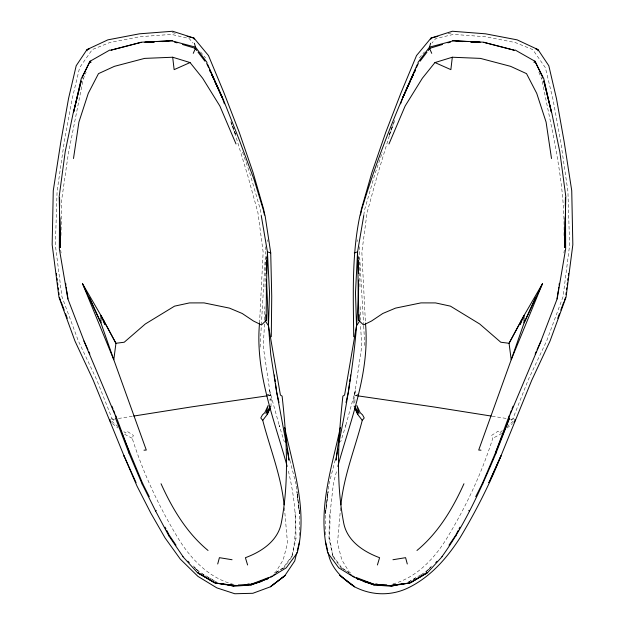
<?xml version="1.0" encoding="UTF-8"?>
<svg xmlns="http://www.w3.org/2000/svg" width="625" height="625" viewBox="0 0 625 625"><rect width="100%" height="100%" fill="white"/><g stroke="black" fill="none" stroke-linecap="round" stroke-linejoin="round"><path stroke-width="0.47" stroke-dasharray="3.12 2.34" d="M299.641 535.539L299.672 514.375L297.172 493.617M264.633 319.953L264.836 306.648M341.773 568.789L333.008 556.695L329 538.352L329.461 512.711L330.148 512.539L333.438 483.195L336.617 471.07M60.969 235.547L61.711 199.672L68.305 153.758L83.227 79.125L86.133 72.164M333.008 556.695L329.625 538.117L330.148 512.539M264.992 287L265.617 261.875M270.977 406.633L271.18 399.922L269.5 390.094L279.586 426.773L279.172 425.406L284.344 441.906M259.539 323.133L263.148 252.102L257.938 212.734L247.953 176.367L235.742 135.992L230.234 120.375M354.828 402.664L355.023 399.086L353.82 399.922L354.023 406.633M260.109 347.125L261.305 326.016M261.359 325.055L265.625 251.57M264.539 324.023L263.227 346.297L270.461 395.602L267.359 395.82M340.594 507.703L337.492 543.086L341.789 559.844L348.984 571.656L350.469 572.891M328.742 486.086L327.945 492.68M327.828 493.617L325.328 514.375L325.359 535.539M359.258 249.625L359.641 246.742M363.82 215.031L364.461 210.234L374.945 173.953L382.461 152.086M357.062 241.703L357.312 239.805M353.82 399.922L361.773 346.297L360.461 324.023M563.906 252.938L564.336 250.094M357.641 395.82L355.531 395.867L358.492 393.82L355.531 395.867L354.539 395.602L355.5 390.094L345.414 426.773L345.828 425.406L340.656 441.906M283.227 568.789L291.992 556.695L291.891 555.984C298.5 528.164 294.93 498.586 288.383 471.07M266 259.102L266.352 257.297M291.992 556.695L296 538.352L295.539 512.711L294.852 512.539M266.016 259.297L266.758 256.07M328.945 484.18L335.156 460.266M233.57 584.391C207.461 577.758 188.602 556.609 175.617 534.039C157.633 503.859 142.82 471.812 132.219 438.305L133.367 435.383L126.898 431.164L125.586 433.078L122.672 430.57M502.328 430.57L499.414 433.078L498.102 431.164L491.633 435.383L492.781 438.305C482.18 471.812 467.367 503.859 449.383 534.039C436.398 556.609 417.539 577.758 391.43 584.391M394.766 120.375L389.258 135.992L377.047 176.367L367.062 212.734L361.852 252.102L365.461 323.133M389.188 135.109L392.484 126.031M392.812 125.125L394.133 121.492M389.18 135.125L392.438 126.148M506.687 426.828L513.133 421.352L511.133 420.469L512.984 418.445L528.328 379.688L546.711 340.797L563.07 296.648L569.625 245.109L567.922 191.445L560.805 142.273L553.086 99.859L545.359 67.633L532.734 49.57L515.172 42.508L485.148 36.719L453.508 34.391L435.789 38.555L432.008 43.023M564.031 235.547C565.289 182.531 551.914 130.781 541.773 79.125L542.32 77.844M275.852 572.789L283.109 568L291.891 555.984M419.406 57.906L424.445 51.953M425.477 572.094L431.703 565.945M501.633 433.039L500.289 434.32L492.781 438.305M426.133 571.758L428.891 569.133M274.531 572.891L276.016 571.656L283.211 559.844L287.508 543.086L284.406 507.703M507.031 428.008L512.609 423.617M110.75 419.305L112.016 418.445L96.672 379.688L78.289 340.797L61.93 296.648L55.375 245.109L57.078 191.445L64.195 142.273L71.914 99.859L79.641 67.633L92.266 49.57L109.828 42.508L139.852 36.719L171.492 34.391L189.211 38.555L192.992 43.023M276.109 572.5L283.109 568M408.469 582.039L423.859 573.039M408.469 582.156L417.359 577.055M420.594 575.195L423.023 573.805M329 538.352L329.625 538.117M448.086 33.742L452.719 32.562M354.539 395.602L355.609 395.352M112.016 418.445L112.695 419.398L114.617 419.094M118.445 418.492L132.812 416.211M247.672 583.547L249.539 583.32M375.461 583.32L377.328 583.547M492.188 416.211L506.555 418.492M510.383 419.094L512.305 419.398M269.391 395.352L269.469 395.867L266.508 393.82L270.461 395.602M172.281 32.562L176.914 33.742M295.375 538.117L296 538.352M132.219 438.305L124.711 434.32L123.367 433.039M201.977 573.805L204.406 575.195M207.641 577.055L216.531 582.156M201.141 573.039L216.531 582.039M333.109 555.984L341.891 568L348.891 572.5M341.891 568L349.148 572.789M512.984 418.445L514.25 419.305M271.18 399.922L269.977 399.086L270.172 402.664M112.391 423.617L117.969 428.008M118.312 426.828L111.867 421.352L113.867 420.469L112.695 419.398M196.109 569.133L198.867 571.758M193.297 565.945L199.523 572.094M200.555 51.953L205.594 57.906M82.68 77.844L83.227 79.125M538.867 72.164L541.773 79.125M230.867 121.492L232.188 125.125M232.516 126.031L235.812 135.109M232.562 126.148L235.82 135.125M242.539 152.086L250.055 173.953L260.539 210.234L261.18 215.031M289.844 460.266L296.055 484.18M358.242 256.07L358.984 259.297M358.648 257.297L359 259.102M60.664 250.094L61.094 252.938M267.688 239.805L267.938 241.703M265.359 246.742L265.742 249.625M296.258 486.086L297.055 492.68M359.375 251.57L363.641 325.055M363.695 326.016L364.891 347.125M359.383 261.875L360.008 287M360.164 306.648L360.367 319.953M328.039 491.812L325.414 513.766L328.055 491.812M430.555 567.562L428.516 569.664L430.539 567.578M196.484 569.664L194.445 567.562L196.492 569.672M299.586 513.766L296.961 491.812L299.586 513.766"/><path stroke-width="0.94" d="M144 450.188L146.297 450.055L113.797 359.758L82.555 283.734L101.039 315.648L115.938 343.281L124.219 342.234L145.305 323.992L174.555 306.148L189.469 302.914L204.039 302.891L229.43 308.109L242.203 313.477L253.469 321.016L261.453 324.953L266.164 320.5L266.445 283.242M271.289 336.766L271.734 296.273L270.719 252.898L265.102 215.648L254.086 179.578L239.375 140.18L223.141 99.133L207.492 64.125M266.562 273.539L266.719 259.953M565.125 217.711L564.656 247.539L565.797 196.477L559.82 151.875L551.961 113.734L543.797 80.945L551.32 111.883L543.758 78.617L534.773 61.164L515.188 50.023M565.305 206.164L565.445 197.508L565.648 248.867L557.148 298.961M101.039 315.648L100.898 322.891L113.797 359.758L115.938 343.281L101.039 315.648L104.727 324.367L103.633 320.375M417.508 64.125C395.227 113.359 374.953 163.695 359.898 215.648C351.562 255.5 353.336 296.312 353.711 336.766M266.367 290.031L267.43 251.883L261.234 215.477M285.992 442.352L276.68 392.281L270.773 354.656L268.484 325.797L269.516 292.844L267.43 251.883L270.719 252.898M339.008 442.352C349.953 388.859 358.312 334.836 358.461 280.102M259.539 323.133C254.961 372.57 274.344 419.602 287.164 466.406M481 450.188L478.703 450.055L511.203 359.758L542.445 283.734L523.961 315.648L509.062 343.281L500.781 342.234L479.695 323.992L450.445 306.148L435.531 302.914L420.961 302.891L395.57 308.109L382.797 313.477L371.531 321.016L363.547 324.953L358.836 320.5L359.078 314.766M340.922 504.852C343.844 475.828 354.984 448.438 362.258 420.344L364.227 417.992L362.562 414.883L360.203 412.688L356.875 405.523L359 413.602L354.625 406.234L357.797 414.516L362.258 420.344M551.508 158.531L546.086 122.062L536.742 93.375L526.523 73.641L510.609 66.344L480.391 58.391L452.312 57.234L450.867 69.633L434.945 62.562L422.344 78.25L405.148 105.992L388.984 143.953M565.93 294.516L566.172 292.609M566.539 289.742L566.789 287.828M567.156 284.961L567.398 283.047M567.773 280.18L568.016 278.266M568.383 275.398L568.633 273.484M397.625 584.742L391.297 586.242L373.891 584.984L373.984 584.297L357.289 577.906M360.586 215.07L361.336 209.359L371.906 172.602L385.688 132.516L401.078 92.688L416.531 55.555L431.023 38.078L452.359 31.25L485.562 33.82L517.148 39.859L538.023 49.609L548.812 65.75L556.453 98.492L564.094 141.391L571.734 190.641L572.836 244.703L566.031 297.273L550.062 340.977L531.688 380.406L501.023 455.75L488.945 482.617M349.461 383.633L348.32 392.281L346.008 402.492M349.719 381.719L350.094 378.836M350.352 376.914L350.602 374.992M339.969 430.75L335.938 460.234L337.875 448.938M391.297 586.242L391.367 585.734L396.117 584.703M73.492 158.531L78.914 122.062L88.258 93.375L98.477 73.641L114.391 66.344L144.609 58.391L172.688 57.234L190.055 62.562L202.656 78.25L219.852 105.992L236.016 143.953M558.203 290.906L556.922 299.445L540.969 340.961L537.094 349.719M558.492 289.008L558.773 287.109M559.062 285.211L559.344 283.312M363.766 215.477L357.57 251.883L355.484 292.844L356.516 325.797L344.586 395.094L342.891 396.102C338.25 438.062 335.719 480.609 343.57 522.344C346.758 540.742 363.273 551.656 379.594 557.703L377.406 564.977M430.781 39.219L431.023 38.078L437.898 36.336M537.773 50.75L538.023 49.609L535.5 48.789M340.328 427.57C331.617 468.445 316.961 511.18 327.812 553.016L338.758 567.836L354.148 577.227M296.82 552.547L294.719 560.977L284.688 575.93L270.383 586.75L285.242 575.375L270.508 586.773L252.859 593.289L234.805 593.75L216.82 587.867L197.961 576.398L180.312 559.125L165.078 537.938L150.789 513.055L136.945 485.969L123.977 455.75L93.312 380.406L74.938 340.977L58.969 297.273L52.164 244.703L53.266 190.641L60.906 141.391L68.547 98.492L76.188 65.75L86.977 49.609L107.852 39.859L139.438 33.82L172.641 31.25L193.977 38.078L208.469 55.555L223.922 92.688L239.312 132.516L253.094 172.602L263.664 209.359L264.414 215.07M297.289 550.68L299.633 541.312M337.836 466.406C350.656 419.602 370.039 372.57 365.461 323.133M217.711 563.992L219.406 557.672L232.055 559.734M521.367 320.375L520.273 324.367L523.961 315.648L524.102 322.891L511.203 359.758L509.062 343.281L523.961 315.648M195.336 48.625L193.266 53.344M430.641 43.227L429.469 47.148L417.984 62.438L418.32 63.5L416.289 67.766M400.594 103.836L402.867 97.406L410.367 80.844L402.867 97.406M508.078 418.719L495.391 453.023L482.258 483.742L475.727 496.648M268.594 577.57L268.227 578.555L251.109 584.984L233.703 586.242L227.375 584.742M557.719 318.305L559.422 313.758M560.789 310.117L563.852 301.93M564.539 300.117L565.562 297.383M262.742 420.344L267.203 414.516L270.375 406.234L266 413.602L268.125 405.523L264.797 412.688L262.438 414.883L260.773 417.992L262.742 420.344C270.016 448.438 281.156 475.828 284.078 504.852M495.984 453.203L509.531 418.047L495.391 453.023L495.984 453.203C480.875 489.031 464.836 525 441.961 556.648M196.82 50.562L195.086 48.273L195.531 47.148L194.359 43.227M508.406 417.82L509.492 415.141M510.211 413.359L511.297 410.687M512.016 408.898L513.102 406.227M541.078 340.984L508.469 418.375M535.156 354.094L536.32 351.469M488.914 482.688L490.086 480.078M490.867 478.344L501.023 455.75C489.695 484.273 475.703 511.633 459.922 537.938C446.805 558.328 430.328 577.141 408.18 587.867C391.094 596.188 371.266 595.594 354.492 586.773C342.305 578.766 330.523 567.609 328.18 552.547M403.102 97.008L407.891 86.398M408.688 84.625L413.477 74.016M414.273 72.242L415.477 69.594M535.664 297.219L524.102 322.891L542.445 283.734M411.156 79.094L415.5 69.508M411.188 79.148L413.562 73.93M414.359 72.195L415.148 70.453M82.398 77.203L89.898 61.234L90.133 62.602L90.227 61.164L109.812 50.023M267.203 414.516L270.133 408.383M463.953 483.742C452.672 508.719 438.344 532.812 416.961 550.469M455.969 534.742L458.18 530.547M459.062 528.867L459.945 527.188M514.008 422.516L515.273 420.211L514.883 419.734M356.516 325.797L359.883 320.688M449 545.18L455.531 535.578L456.187 535.781M533.93 62.289L534.773 61.164L535.211 62.555L535.102 61.234L542.602 77.203M420.062 61.219L427.016 52.086M428.18 50.562L429.914 48.273L442.523 44.477M110.117 419.734L109.727 420.211L110.992 422.516M183.039 556.648L168.812 535.781L155.633 511.102L156.234 510.414M442.344 556.406L427.258 573L410.547 582.516L427.227 572.586L410.406 582.953L391.641 585.344L409.711 582.992L391.688 585.875M435.773 562.562L437.148 561.25M266.375 579.641L268.602 577.797M272.172 575.984C259.453 583.406 243.5 587.266 228.883 584.703M273.75 574.953L275.328 573.93M270.852 577.227L286.242 567.836L297.188 553.016C308.039 511.18 293.383 468.445 284.672 427.57M190.055 62.562L174.133 69.633L172.688 57.234M267.711 577.906L251.016 584.297L251.109 584.984M89.5 48.789L86.977 49.609L87.227 50.75M168.812 535.781L169.469 535.578L176 545.18M354.281 252.898L357.57 251.883L358.836 320.5M434.945 62.562L452.312 57.234M447.922 42.852L450.625 42.031M261.945 581.367L250.875 584.719L238.305 584.977M142.742 483.742L115.469 418.047L129.016 453.203L142.109 483.938L142.742 483.742L149.273 496.648M129.016 453.203L129.609 453.023L116.922 418.719M392.945 559.734L405.594 557.672L407.289 563.992M133.773 416.055L191.25 406.938L267.359 395.82M144.75 42.203L154.336 41.695M157.211 41.539L171.594 40.773L195.531 47.148L207.016 62.438L206.68 63.5L208.711 67.766M140.992 42.211L172.352 40.742M146.68 42.188L154.375 41.891L145.727 42.18M163.023 41.555L168.789 41.328L162.062 41.578M386.695 584.977L374.125 584.719L363.055 581.367M462.937 41.578L456.203 41.328L461.977 41.555M479.273 42.18L470.625 41.859L478.32 42.188M452.648 40.742L484.008 42.211M467.789 41.539L453.406 40.773L429.469 47.148L429.914 48.273M470.664 41.695L480.25 42.203M391.367 585.734L373.984 584.297L356.773 578.555L352.828 575.984M357.641 395.82L433.75 406.938L491.227 416.055M233.312 585.875L215.289 582.992L233.359 585.344L214.594 582.953L197.773 572.586L214.453 582.5L197.742 573L182.656 556.406M187.102 36.336L193.977 38.078L194.219 39.219M482.258 483.742L482.891 483.938M174.375 42.031L177.078 42.852M182.477 44.477L195.086 48.273M373.891 584.984L356.773 578.555L356.406 577.57M349.672 573.93L351.25 574.953M356.398 577.797L358.625 579.641M208.039 550.469C186.656 532.812 172.328 508.719 161.047 483.742M187.852 561.25L189.227 562.562M468.766 510.414L469.367 511.102M197.984 52.086L204.938 61.219M91.07 62.289L90.227 61.164L81.242 78.617L73.68 111.883L81.203 80.945L73.039 113.734L65.18 151.875L59.203 196.477L60.344 247.539L59.875 217.711M265.117 320.688L268.484 325.797L280.414 395.094L282.109 396.102C286.75 438.062 289.281 480.609 281.43 522.344C278.242 540.742 261.727 551.656 245.406 557.703L247.594 564.977M165.055 527.188L165.938 528.867M166.82 530.547L169.031 534.742M142.109 483.938L155.633 511.102M354.867 408.383L357.797 414.516M82.555 283.734L100.898 322.891L89.336 297.219M209.852 70.453L210.641 72.195M211.438 73.93L213.812 79.148M222.133 97.406L214.602 80.891L222.133 97.406L224.406 103.836M209.5 69.508L213.844 79.094M209.523 69.594L210.727 72.242M211.523 74.016L216.312 84.625M217.109 86.398L221.898 97.008M136.086 482.688L123.977 455.75L124.469 456.922M87.906 349.719L84.031 340.961L68.078 299.445L66.797 290.906M88.68 351.469L89.844 354.094M116.531 418.375L83.922 340.984M111.898 406.227L112.984 408.898M113.703 410.687L114.789 413.359M115.508 415.141L116.594 417.82M431.734 53.344L429.664 48.625M59.438 297.383L60.461 300.117M61.148 301.93L64.211 310.117M65.578 313.758L67.281 318.305M325.367 541.312L327.711 550.68M278.992 402.492L276.68 392.281L275.539 383.633M287.125 448.938L289.062 460.234L285.031 430.75M67.852 298.961L59.352 248.867L59.555 197.508L59.695 206.164M65.656 283.312L65.938 285.211M66.227 287.109L66.508 289.008M233.633 585.734L233.703 586.242M274.398 374.992L274.648 376.914M274.906 378.836L275.281 381.719M56.367 273.484L56.617 275.398M56.984 278.266L57.227 280.18M57.602 283.047L57.844 284.961M58.211 287.828L58.461 289.742M58.828 292.609L59.07 294.516M266.539 280.102L268.484 325.797M265.922 314.766L266.164 320.5M358.281 259.953L358.438 273.539M358.555 283.242L358.633 290.031M140.914 42.359L110.695 50.234L140.914 42.406M514.305 50.234L484.086 42.406L514.305 50.234M354.617 586.75L339.758 575.375L354.617 586.75"/></g></svg>
